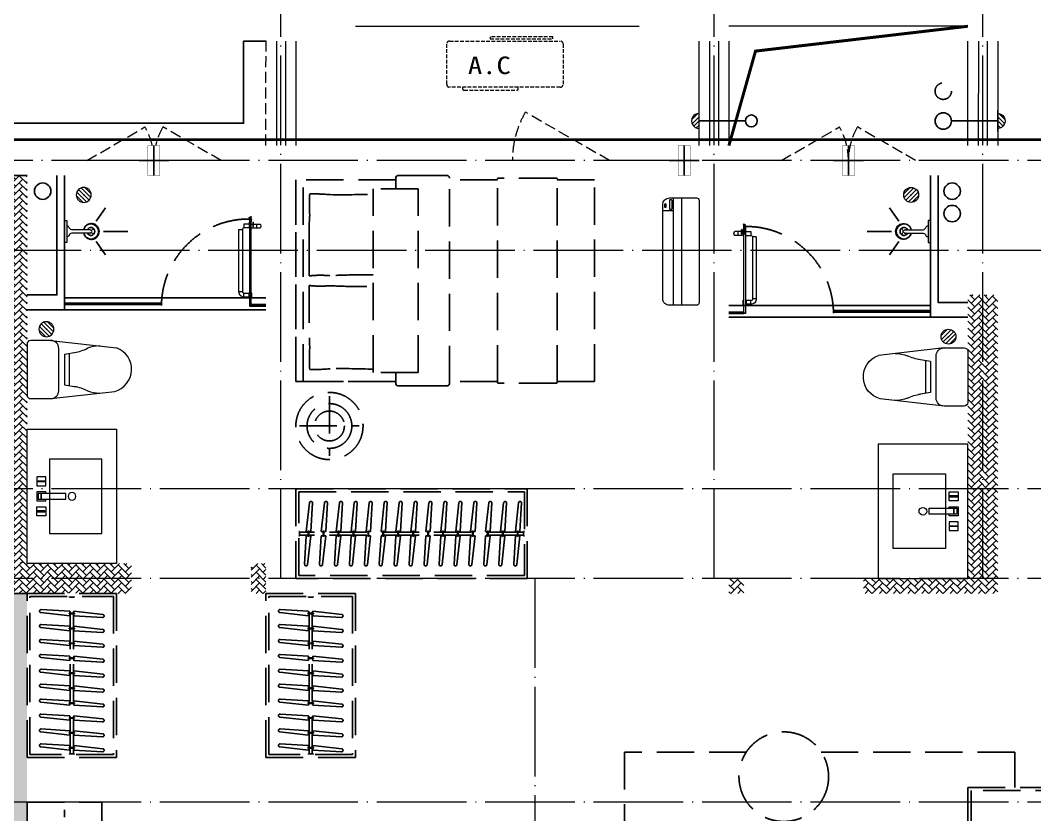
# Model space of a CAD drawing. Extents: x -518115 to 1124316, y -209821 to 1628073.
# Drawn here: x 852972 to 859764, y -171918 to -166595 of the extents above; entities that cross this region are included whole.
import ezdxf

# ---------------------------------------------------------------- set-up
doc = ezdxf.new("R2010")
doc.units = 0
doc.header["$LTSCALE"] = 1000
doc.header["$MEASUREMENT"] = 0
for name, pattern in [('A户型$0$DASH', [0.35, 0.25, -0.1]), ('DASH', [0.35, 0.25, -0.1]), ('DOTE', [2.42, 2, -0.2, 0.02, -0.2])]:
    doc.linetypes.add(name, pattern=pattern)
for name, color, linetype in [('5fur', 250, 'Continuous'), ('IP-bath&kitchen-JOHNSON', 4, 'Continuous'), ('P-bath&kitchen-JOHNSON', 4, 'Continuous'), ('VPIPE-中水', 122, 'Continuous'), ('VPIPE-凝结', 150, 'Continuous'), ('VPIPE-废水', 31, 'Continuous'), ('VPIPE-雨水', 4, 'DASH'), ('保温', 6, 'Continuous'), ('机电标识类', 1, 'Continuous'), ('看线', 251, 'Continuous')]:
    doc.layers.add(name, color=color, linetype=linetype)
for name, color, linetype, lineweight in [('DOTE', 19, 'DOTE', 9), ('LVTRY', 1, 'Continuous', 13), ('WINDOW', 144, 'Continuous', 15), ('平面-栏杆', 135, 'Continuous', 15), ('平面-看线', 45, 'Continuous', 15), ('平面-空调室内机', 176, 'Continuous', 9), ('平面-空调预留孔', 173, 'Continuous', 15), ('空调', 76, 'Continuous', 13)]:
    doc.layers.add(name, color=color, linetype=linetype, lineweight=lineweight)
doc.styles.add('黑体', font='')
doc.styles.get('黑体').set_extended_font_data('SimHei')
pattern_1 = [(45, (-445516.58, -596748.81), (0, 47.4157523), [100.584, -33.528]), (135, (-445492.87, -596725.102), (3e-15, 47.4157523), [100.584, -33.528])]
pattern_2 = [(45, (0, 0), (0, 47.4157523), [100.584, -33.528]), (135, (23.708, 23.708), (3e-15, 47.4157523), [100.584, -33.528])]

# ---------------------------------------------------------------- blocks, each defined once
blk = doc.blocks.new('A$C7A951E79')
at = {"layer": 'LVTRY'}
for p, q in [((0, -71.2), (0, 71.5)), ((-7.1, 49.5), (-49.5, 7.1)), ((0, 28.3), (-46.5, -18.3)), ((0, 0), (-35.4, -35.4)), ((0, -28.3), (-18.3, -46.5))]:
    blk.add_line(p, q, dxfattribs=at)
blk.add_arc((0, 0.2), 49.9, 89.97568, 269.97568, dxfattribs=at)
blk.add_point((0, 0), dxfattribs=at)
blk = doc.blocks.new('A$C42425DA4')
blk.add_blockref('A$C7A951E79', (25000, 0))
at = {"xscale": -1}
blk.add_blockref('A$C7A951E79', (27000, -0.1), dxfattribs=at)
blk = doc.blocks.new('gsergvr')
at = {"layer": '平面-空调预留孔', "linetype": 'DASH', "ltscale": 0.1}
for p, q in [((34075.4, 17176.2), (34075.4, 17166.2)), ((34085.4, 17156.2), (34438.2, 17156.2)), ((34448.2, 17166.2), (34448.2, 17176.2))]:
    blk.add_line(p, q, dxfattribs=at)
blk.add_lwpolyline([(34728.6, 17176.2), (33988.6, 17176.2, -0.414214), (33968.6, 17196.2), (33968.6, 17466.2, -0.414214), (33988.6, 17486.2), (34728.6, 17486.2, -0.414214), (34748.6, 17466.2), (34748.6, 17196.2, -0.414214)], format="xyb", close=True, dxfattribs=at)
blk.add_lwpolyline([(34679.3, 17515.3), (34259.5, 17515.3), (34259.5, 17500.2), (34679.3, 17500.2)], close=True, dxfattribs=at)
for centre, start, end in [((34085.4, 17166.2), 180, 270), ((34438.2, 17166.2), 270, 0)]:
    blk.add_arc(centre, 10, start, end, dxfattribs=at)
at = {"layer": '平面-空调预留孔', "color": 251, "linetype": 'DASH', "ltscale": 0.1, "true_color": 0x636466, "style": '黑体', "width": 1.2}
blk.add_text('A.C', height=117.05, dxfattribs=at).set_placement((34110.9, 17264.8))
blk = doc.blocks.new('rtyryrtyeeretee')
at = {"layer": '平面-空调预留孔'}
blk.add_blockref('gsergvr', (635673.5, 326705.8), dxfattribs=at)
blk = doc.blocks.new('dongkong')
blk.add_wipeout([(-603756, 210771), (-603756, 210570.8), (-603836, 210570.8), (-603836, 210771)])
at = {"layer": '机电标识类', "color": 250, "linetype": 'DASH', "ltscale": 400}
for p, q in [((-603796, 210771), (-603796, 210570.8)), ((-603896, 210670.7), (-603696, 210670.7))]:
    blk.add_line(p, q, dxfattribs=at)
at = {"layer": '空调', "color": 6, "linetype": 'DASH', "const_width": 2}
blk.add_lwpolyline([(-603756, 210771), (-603756, 210570.8), (-603836, 210570.8), (-603836, 210771)], close=True, dxfattribs=at)
blk = doc.blocks.new('A$C718F517F')
at = {"layer": '保温', "linetype": 'ByBlock', "ltscale": 10}
h = blk.add_hatch(dxfattribs=at)
h.set_pattern_fill('AR-HBONE', color=251, scale=55)
h.set_pattern_definition(pattern_1)
edge = h.paths.add_edge_path()
edge.add_line((200, 5100), (200.1, 7700))
edge.add_line((200.1, 7700), (0.1, 7700))
edge.add_line((0.1, 7700), (0, 5100))
edge.add_line((0, 5100), (200, 5100))
h = blk.add_hatch(dxfattribs=at)
h.set_pattern_fill('AR-HBONE', color=251, scale=55)
h.set_pattern_definition(pattern_1)
edge = h.paths.add_edge_path()
edge.add_line((900, 4900), (900, 5100))
edge.add_line((900, 5100), (-700, 5100))
edge.add_line((-700, 5100), (-700, 4900))
edge.add_line((-700, 4900), (900, 4900))
at = {"layer": '保温', "linetype": 'Continuous', "ltscale": 10}
h = blk.add_hatch(dxfattribs=at)
h.set_pattern_fill('HEX', color=251, scale=10, angle=90, style=0)
h.set_pattern_definition([(90, (-503782.47, -516048.461), (-16.49778, 1e-15), [9.525, -19.05]), (210, (-503782.47, -516048.461), (8.24889, -14.2874966), [9.525, -19.05]), (150, (-503782.47, -516038.936), (-8.24889, -14.2874966), [9.525, -19.05])])
h.paths.add_polyline_path([(0.1, 0), (200.1, 0), (200, 4900), (0, 4900)])
at = {"layer": '保温', "color": 251, "linetype": 'ByBlock', "ltscale": 10}
for p, q in [((0, 7700), (200, 7700)), ((0, 4900), (200, 4900)), ((0, 0), (200, 0))]:
    blk.add_line(p, q, dxfattribs=at)
blk = doc.blocks.new('rrrrrrrrrrrra')
for p, q in [((252.6, 483.7), (-87.4, 483.7)), ((-112.4, 458.7), (-112.4, 324.3)), ((277.6, 324.3), (277.6, 458.7)), ((-112.4, 324.3), (-63.7, -103.4)), ((277.6, 324.3), (227.5, -115.6)), ((-59.1, 271.1), (224.3, 271.1)), ((-20.6, 232.4), (-34.2, 153.6)), ((185.8, 232.4), (-20.6, 232.4)), ((185.8, 232.4), (199.4, 153.6)), ((191.3, 200.5), (-26.1, 200.5))]:
    blk.add_line(p, q)
for centre, radius, start, end in [((-87.4, 458.7), 25, 90, 180), ((252.6, 458.7), 25, 0, 90), ((-59.1, 324.3), 53.3, 180, 270), ((224.3, 324.3), 53.3, 270, 0), ((-322.6, 209.8), 293.8, 333.53685, 351.48282), ((487.8, 209.8), 293.8, 188.51718, 206.46315), ((149, -3.2), 224.1, 158.52022, 180), ((16.2, -3.2), 224.1, 0, 21.47978), ((83.8, -63.6), 152.8, 195.07732, 340.11812)]:
    blk.add_arc(centre, radius, start, end)
blk = doc.blocks.new('A$C1E0F638F')
for points in [[(499.7, 435.1), (499.7, 85.1), (0, 85.1), (0, 435.1)], [(269.9, 30), (229.9, 30), (229.9, 195), (269.9, 195)], [(119.9, 0), (179.9, 0), (179.9, 60), (119.9, 60)], [(146.9, 55), (152.9, 55), (152.9, 5), (146.9, 5)], [(229.9, 30), (269.9, 30), (269.9, 10), (229.9, 10)], [(379.9, 0), (319.9, 0), (319.9, 60), (379.9, 60)], [(352.9, 55), (346.9, 55), (346.9, 5), (352.9, 5)]]:
    blk.add_lwpolyline(points, close=True)
blk.add_lwpolyline([(269.9, 60), (279.9, 60), (279.9, 0), (219.9, 0), (219.9, 60), (229.9, 60)])
blk.add_circle((249.9, 236.3), 26)
blk = doc.blocks.new('$lvtry$00000171')
for p, q in [((-74, 11), (-11, 74)), ((-70, -27), (27, 70)), ((-53, -53), (53, 53)), ((-27, -70), (70, 27)), ((11, -74), (74, -11))]:
    blk.add_line(p, q)
blk.add_circle((0, 0), 75)
blk.add_point((0, 0))
blk = doc.blocks.new('135')
blk.add_hatch(color=256).paths.add_polyline_path([(4.8, 1.8), (3.6, -1), (-4.7, 2.5), (-3.5, 5.3)])
for p, q in [((-6.3, 2.6), (5.4, -2.3)), ((-5.7, 2.9), (-5.2, 2.7)), ((-5.6, 18.9), (-3.4, 19.4)), ((-3.4, 19.4), (-5.5, 19.4)), ((5.2, 10.9), (-5.3, 10.9)), ((5.2, 9.7), (-5.2, 9.7)), ((-5.2, 2.7), (-3.8, 5.9)), ((-5, 10.9), (-5, 30.5)), ((-3.8, 5.9), (5.4, 2.1)), ((0, 0), (0, 39.1)), ((5.6, 18.9), (3.4, 19.3)), ((3.4, 19.3), (5.6, 19.3)), ((4.1, -1.2), (5.4, 2.1)), ((5, 10.9), (5, 32.3)), ((4.1, -1.2), (5.7, -1.8))]:
    blk.add_line(p, q)
for centre, radius, start, end in [((6.2, 15.8), 13.5, 151.01474, 204.84033), ((13.5, 4.2), 20.5, 163.09243, 182.0012), ((-6, 3.6), 1, 184.22753, 248.46611), ((8.6, 15.5), 14.6, 166.278, 198.09535), ((13.5, 4.2), 19.5, 163.74431, 182.52687), ((-5.5, 3.3), 0.5, 181.9385, 247.25971), ((-5.2, 22.1), 0.5, 335.76434, 151.01474), ((3.8, 18.1), 9.42, 155.76434, 171.97728), ((5.2, 22.3), 0.5, 29.84246, 204.57404), ((-5.9, 17.2), 11.7, 10.47502, 24.57404), ((29.1, 6.7), 24, 172.94395, 199.23182), ((-6.3, 15.4), 12.4, 338.64492, 16.0476), ((-6, 15.8), 13.4, 334.91114, 29.84246), ((26.4, 6.3), 20.6, 169.14538, 199.95258), ((5.9, -1.2), 1.17, 247.45971, 19.95258), ((5.9, -1.4), 0.5, 247.45971, 19.23182)]:
    blk.add_arc(centre, radius, start, end)
blk.add_open_spline([(-5, 30.5), (-4.1, 31.3), (-2.3, 33), (0.9, 29.2), (3.5, 31.1), (5, 32.3)], degree=3, knots=[0, 0, 0, 0, 3.066329, 6.218313, 11.124135, 11.124135, 11.124135, 11.124135])
blk = doc.blocks.new('SDFAWERAWER')
at = {"layer": 'LVTRY', "color": 1}
for p, q in [((593987.8, -1242190.5), (593978.2, -1242214)), ((594017.1, -1242202.5), (593987.8, -1242190.5)), ((594015.8, -1242220.4), (594027.2, -1242192.7)), ((594027.2, -1242192.7), (594033, -1242195.1)), ((593941.2, -1242210.1), (593783.7, -1242594.8)), ((593964.6, -1242219.7), (593807.2, -1242604.4)), ((593941.2, -1242210.1), (593964.6, -1242219.7)), ((594007.5, -1242226), (593978.2, -1242214)), ((594015.8, -1242220.4), (594021.7, -1242222.8)), ((594025.7, -1242203.9), (594018.5, -1242221.5)), ((594018.5, -1242221.5), (594021.5, -1242220.3)), ((594025.4, -1242210.8), (594021.5, -1242220.3)), ((594022.6, -1242220.7), (594021.7, -1242222.8)), ((594021.7, -1242222.8), (594023.9, -1242221.9)), ((594022.6, -1242211.4), (594029.8, -1242193.8)), ((594024.2, -1242221.4), (594023.9, -1242221.9)), ((594025.4, -1242210.8), (594031.1, -1242196.8)), ((594027.7, -1242234.3), (594078.4, -1242255)), ((594029.8, -1242193.8), (594031.1, -1242196.8)), ((594032.2, -1242197.2), (594033, -1242195.1)), ((594033, -1242195.1), (594034, -1242197.4)), ((594033.8, -1242197.9), (594034, -1242197.4)), ((594047.3, -1242200.9), (594035.9, -1242228.7)), ((594035.9, -1242228.7), (594038.6, -1242229.7)), ((594037.3, -1242210.8), (594088, -1242231.6)), ((594038.6, -1242229.7), (594045.2, -1242213.6)), ((594038.6, -1242229.7), (594041.6, -1242228.5)), ((594041.6, -1242228.5), (594051.2, -1242205)), ((594049.9, -1242202), (594043.3, -1242218.2)), ((594047.3, -1242200.9), (594049.9, -1242202)), ((594049.9, -1242202), (594051.2, -1242205)), ((594057.1, -1242246.3), (594066.7, -1242222.8)), ((593783.7, -1242594.8), (593807.2, -1242604.4)), ((593803.2, -1242641.3), (593812.8, -1242617.9)), ((593803.2, -1242641.3), (593832.6, -1242653.3)), ((593812.8, -1242617.9), (593842.2, -1242629.9)), ((593842.2, -1242629.9), (593832.6, -1242653.3)), ((593833.8, -1242656.3), (593832.6, -1242653.3)), ((593845.2, -1242628.6), (593833.8, -1242656.3)), ((593836.5, -1242657.4), (593833.8, -1242656.3)), ((593847.8, -1242629.7), (593836.5, -1242657.4)), ((593845.2, -1242628.6), (593842.2, -1242629.9)), ((593847.8, -1242629.7), (593845.2, -1242628.6)), ((593847.1, -1242661.8), (593858.5, -1242634.1)), ((593847.1, -1242661.8), (593849.8, -1242662.9)), ((593849.8, -1242662.9), (593861.2, -1242635.2)), ((593852.1, -1242661.9), (593862.1, -1242637.4)), ((593858.5, -1242634.1), (593861.2, -1242635.2)), ((593861.2, -1242635.2), (593862.1, -1242637.4))]:
    blk.add_line(p, q, dxfattribs=at)
blk.add_lwpolyline([(593823.5, -1242717), (594045.8, -1242173.9), (594036.5, -1242170.2), (593814.2, -1242713.2)], close=True, dxfattribs=at)
blk.add_arc((594075.3, -1242240), 15.3, 281.79322, 33.70188, dxfattribs=at)
for centre, major_axis, start_param, end_param in [((593974.2, -1242223.6), (3.93, 9.6), 0, 1.570796), ((593816.8, -1242608.3), (13.5, 33.1), 1.570796, 3.141593), ((593816.8, -1242608.3), (3.93, 9.6), 1.570796, 3.141593)]:
    blk.add_ellipse(centre, major_axis=major_axis, ratio=1, start_param=start_param, end_param=end_param, dxfattribs=at)
at = {"layer": 'P-bath&kitchen-JOHNSON', "color": 8, "linetype": 'DASH'}
blk.add_arc((593809.8, -1242714), 586.2, 67.53695, 157.13247, dxfattribs=at)
at = {"layer": 'LVTRY', "color": 1, "xscale": -1, "rotation": 157.7329157530927}
blk.add_blockref('135', (594045.3, -1242161.9), dxfattribs=at)
blk = doc.blocks.new('A$C5DCB2F21')
at = {"layer": 'IP-bath&kitchen-JOHNSON', "color": 8}
for p, q in [((-68.3, -213.2), (-157.7, -275)), ((-0.1, -261.4), (-0.1, -424.7)), ((68.2, -213.2), (157.6, -275))]:
    blk.add_line(p, q, dxfattribs=at)
at = {"layer": 'IP-bath&kitchen-JOHNSON', "color": 250}
for centre, major_axis, ratio, start_param, end_param in [((0, -178.8), (-51, 0), 0.990052, -1.36297, 4.504563), ((0, -177.8), (-26.8, 0), 0.994812, -1.167677, 4.309269)]:
    blk.add_ellipse(centre, major_axis=major_axis, ratio=ratio, start_param=start_param, end_param=end_param, dxfattribs=at)
at = {"layer": 'LVTRY', "color": 1}
for p, q in [((73.6, 0), (-73.6, 0)), ((-10.5, -173.5), (-10.5, -49.3)), ((10.6, -173.5), (10.6, -49.3))]:
    blk.add_line(p, q, dxfattribs=at)
blk.add_lwpolyline([(73.6, 0), (73.6, -15.8), (-73.6, -15.8), (-73.6, 0)], dxfattribs=at)
for points in [[(-26.3, -30.7, -0.364142), (-37.8, -15.8, -0.020495)], [(-10.5, -49.4, 0.214893), (-26.3, -30.7, 7.649644)], [(10.6, -49.3, -0.21439), (26.3, -30.7, -7.649644)], [(26.3, -30.7, 0.364142), (37.8, -15.8, 0.020495)]]:
    blk.add_lwpolyline(points, format="xyb", dxfattribs=at)
blk.add_arc((0, -173.5), 10.5, 180, 0, dxfattribs=at)
for centre, major_axis, ratio, start_param, end_param in [((0, -181.3), (53.6, 0), 0.987577, 1.76809, 7.656688), ((-12.4, -164.7), (0, 1.43), 0.85, -1.570796, 4.712389), ((-12.4, -189.2), (0, 1.43), 0.85, 4.712389, 10.995574), ((12.5, -164.7), (0, 1.43), 0.85, 4.712389, 10.995574), ((12.5, -189.2), (0, 1.43), 0.85, 4.712389, 10.995574)]:
    blk.add_ellipse(centre, major_axis=major_axis, ratio=ratio, start_param=start_param, end_param=end_param, dxfattribs=at)
blk = doc.blocks.new('DSGDFGF')
at = {"layer": 'IP-bath&kitchen-JOHNSON'}
for p, q in [((676542.3, 342985), (677892.3, 342985)), ((676542.3, 342950), (677192.3, 342950)), ((677192.3, 342940), (677192.3, 342950)), ((676542.3, 342940), (677192.3, 342940)), ((676542.3, 342905), (677892.3, 342905)), ((677892.3, 342940), (677792.3, 342940)), ((677792.3, 342930), (677792.3, 342940)), ((677892.3, 342930), (677792.3, 342930))]:
    blk.add_line(p, q, dxfattribs=at)
at = {"layer": 'IP-bath&kitchen-JOHNSON', "color": 8}
for points in [[(676542.3, 343855.3), (676542.3, 342905), (676292.3, 342905)], [(676492.3, 343855.3), (676492.3, 343005), (676292.3, 343005)]]:
    blk.add_lwpolyline(points, dxfattribs=at)
at = {"layer": 'LVTRY', "color": 1}
blk.add_lwpolyline([(676892.3, 341155.3), (676292.3, 341155.3), (676292.3, 342055.3), (676892.3, 342055.3)], close=True, dxfattribs=at)
at = {"layer": 'IP-bath&kitchen-JOHNSON'}
for name, p, rotation in [('A$C5DCB2F21', (676542.3, 343480.3), 90.00848852444699), ('SDFAWERAWER', (-342526.2, 1268090.5), 22.25976934310714)]:
    blk.add_blockref(name, p, dxfattribs=dict(at, rotation=rotation))
at = {"layer": 'LVTRY', "xscale": -0.6666666667107826, "yscale": 0.6666666667107826}
for p in [(676672.3, 343725.3), (676422.3, 342775.3)]:
    blk.add_blockref('$lvtry$00000171', p, dxfattribs=at)
at = {"layer": 'LVTRY', "color": 1, "extrusion": (0, 0, -1), "xscale": -1, "zscale": -1, "rotation": 270}
blk.add_blockref('rrrrrrrrrrrra', (-676776.1, 342422.6), dxfattribs=at)
at = {"layer": 'LVTRY', "color": 1, "xscale": -1, "rotation": 270}
blk.add_blockref('A$C1E0F638F', (676357.2, 341355.6), dxfattribs=at)
blk = doc.blocks.new('A$C001338C2')
for p, q in [((845, 303.6), (55, 303.6)), ((109.1, 214.8), (109.1, 303.6)), ((0, 248.6), (0, 22)), ((900, 22), (900, 248.6)), ((22, 0), (878, 0))]:
    blk.add_line(p, q)
at = {"lineweight": 5}
for p, q in [((900, 214.8), (0, 214.8)), ((900, 143.2), (0, 143.2))]:
    blk.add_line(p, q, dxfattribs=at)
for points in [[(73.1, 275), (56.8, 275, -0.414214), (51.3, 280.5), (51.3, 283.4, -0.414214), (56.8, 288.9), (73.1, 288.9, -0.414214), (78.6, 283.4), (78.6, 280.5, -0.414214)], [(89.2, 226.4), (22.2, 226.4, -0.414214), (16.7, 231.9), (16.7, 243.1, -0.414214), (22.2, 248.6), (89.2, 248.6, -0.414214), (94.7, 243.1), (94.7, 231.9, -0.414214)]]:
    blk.add_lwpolyline(points, format="xyb", close=True)
for centre, radius, start, end in [((55, 248.6), 55, 90, 180), ((845, 248.6), 55, 360, 90), ((22, 22), 22, 180, 270), ((878, 22), 22, 270, 360)]:
    blk.add_arc(centre, radius, start, end)
blk = doc.blocks.new('GDFGDGRD')
at = {"layer": '保温', "linetype": 'ByBlock', "ltscale": 10}
h = blk.add_hatch(dxfattribs=at)
h.set_pattern_fill('AR-HBONE', color=251, scale=55)
h.set_pattern_definition(pattern_2)
h.paths.add_polyline_path([(439016.6, 370023.7), (439016.6, 372023.7), (439216.6, 372023.7), (439216.6, 370023.7)])
h = blk.add_hatch(dxfattribs=at)
h.set_pattern_fill('AR-HBONE', color=251, scale=55)
h.set_pattern_definition(pattern_2)
h.paths.add_polyline_path([(443916.5, 370023.7), (443916.5, 370223.7), (444016.5, 370223.7), (444016.5, 370023.7)])
h = blk.add_hatch(dxfattribs=at)
h.set_pattern_fill('AR-HBONE', color=251, scale=55)
h.set_pattern_definition(pattern_2)
h.paths.add_polyline_path([(439216.6, 370023.7), (439216.6, 370123.7), (439916.6, 370123.7), (439916.6, 370023.7)])
h = blk.add_hatch(dxfattribs=at)
h.set_pattern_fill('AR-HBONE', color=251, scale=55)
h.set_pattern_definition(pattern_2)
h.paths.add_polyline_path([(440716.6, 370023.7), (440716.6, 370123.7), (440816.6, 370123.7), (440816.6, 370023.7)])
blk = doc.blocks.new('GDGDRGDGRD')
at = {"layer": 'IP-bath&kitchen-JOHNSON'}
for p, q in [((490532.6, 524228.1), (491882.6, 524228.1)), ((490532.6, 524193.1), (491182.6, 524193.1)), ((490532.6, 524183.1), (491182.6, 524183.1)), ((491182.6, 524183.1), (491182.6, 524193.1)), ((491882.6, 524183.1), (491782.6, 524183.1)), ((491782.6, 524173.1), (491782.6, 524183.1)), ((491882.6, 524173.1), (491782.6, 524173.1)), ((490532.6, 524148.1), (491882.6, 524148.1))]:
    blk.add_line(p, q, dxfattribs=at)
at = {"layer": 'IP-bath&kitchen-JOHNSON', "color": 8}
for points in [[(490532.6, 525048.5), (490532.6, 524148.1), (490282.6, 524148.1)], [(490482.6, 525048.5), (490482.6, 524248.1), (490282.6, 524248.1)]]:
    blk.add_lwpolyline(points, dxfattribs=at)
at = {"layer": 'LVTRY', "color": 1}
blk.add_lwpolyline([(490882.6, 522448.5), (490282.6, 522448.5), (490282.6, 523348.5), (490882.6, 523348.5)], close=True, dxfattribs=at)
at = {"layer": 'IP-bath&kitchen-JOHNSON'}
for name, p, rotation in [('A$C5DCB2F21', (490532.6, 524673.5), 90.008488524447), ('SDFAWERAWER', (-528535.9, 1449333.6), 22.25976934310711)]:
    blk.add_blockref(name, p, dxfattribs=dict(at, rotation=rotation))
at = {"layer": 'LVTRY', "xscale": -0.6666666667107826, "yscale": 0.6666666667107826}
for p in [(490662.6, 524918.5), (490412.6, 524018.5)]:
    blk.add_blockref('$lvtry$00000171', p, dxfattribs=at)
at = {"layer": 'LVTRY', "color": 1, "extrusion": (0, 0, -1), "xscale": -1, "zscale": -1, "rotation": 270}
blk.add_blockref('rrrrrrrrrrrra', (-490766.3, 523665.7), dxfattribs=at)
at = {"layer": 'LVTRY', "color": 1, "xscale": -1, "rotation": 270}
blk.add_blockref('A$C1E0F638F', (490347.5, 522648.8), dxfattribs=at)
blk = doc.blocks.new('FGDGDGRDGRRD')
at = {"layer": '5fur', "linetype": 'A户型$0$DASH'}
for p, q in [((421234.8, 370528.3, 0), (421234.8, 369178.3, 0)), ((421234.8, 369178.3, 0), (421234.8, 370528.3, 0)), ((421903.7, 370528.3, 0), (421234.8, 370528.3, 0)), ((421284.8, 369178.3, 0), (421284.8, 370528.3, 0)), ((421904.6, 370545.9, 0), (421902.2, 370528.3, 0)), ((421903.7, 370468.3, 0), (421903.7, 370540.3, 0)), ((421906.6, 370552, 0), (421904.6, 370545.9, 0)), ((421913.2, 370556.9, 0), (421906.6, 370552, 0)), ((421921.7, 370558.3, 0), (421913.2, 370556.9, 0)), ((422102.6, 370558.3, 0), (421921.7, 370558.3, 0)), ((422245.7, 370558.3, 0), (421921.7, 370558.3, 0)), ((422263.7, 369166.3, 0), (422263.7, 370540.3, 0)), ((422584.8, 370528.3, 0), (422263.7, 370528.3, 0)), ((422584.8, 369172.3, 0), (422584.8, 370534.3, 0)), ((422978.8, 370540.3, 0), (422590.8, 370540.3, 0)), ((422984.8, 369172.3, 0), (422984.8, 370534.3, 0)), ((423234.8, 370528.3, 0), (422984.8, 370528.3, 0)), ((423234.8, 369178.3, 0), (423234.8, 370528.3, 0)), ((421753.7, 369238.3, 0), (421753.7, 370468.3, 0)), ((422053.7, 370468.3, 0), (421753.7, 370468.3, 0)), ((422053.7, 369238.3, 0), (422053.7, 370468.3, 0)), ((422053.7, 369238.3, 0), (421753.7, 369238.3, 0)), ((421903.7, 369238.3, 0), (421903.7, 369166.3, 0)), ((421234.8, 369178.3, 0), (421902.4, 369178.3, 0)), ((421903.7, 369178.3, 0), (421234.8, 369178.3, 0)), ((421902.4, 369178.3, 0), (421903.7, 369159.4, 0)), ((422584.8, 369178.3, 0), (422263.7, 369178.3, 0)), ((423234.8, 369178.3, 0), (422984.8, 369178.3, 0)), ((421903.7, 369159.4, 0), (421911.4, 369150.7, 0)), ((421911.4, 369150.7, 0), (421921.7, 369148.3, 0)), ((421921.7, 369148.3, 0), (422102.6, 369148.3, 0)), ((422245.7, 369148.3, 0), (421921.7, 369148.3, 0)), ((422102.6, 369148.3, 0), (422102.6, 369148.3, 0)), ((422978.8, 369166.3, 0), (422590.8, 369166.3, 0)), ((421459.8, 369079.8, 0), (421459.8, 368679.8, 0)), ((421259.8, 368879.8, 0), (421659.8, 368879.8, 0)), ((424251.3, 366694.8), (423434.8, 366694.8)), ((423434.8, 366694.8), (423434.8, 363577.1)), ((426049.7, 366694.8), (424752.7, 366694.8)), ((426049.7, 366458.3), (426049.7, 366694.8)), ((425734.9, 363758.3), (425734.9, 366458.3)), ((425734.9, 366458.3), (426457.1, 366458.3)), ((426437.1, 366438.3), (425757.1, 366438.3)), ((425757.1, 366438.3), (425757.1, 366228.3)), ((419434.8, 366358.3), (419934.8, 366358.3)), ((419434.8, 365858.3), (419434.8, 366358.3)), ((419934.8, 366358.3), (419934.8, 365858.3)), ((419684.8, 365908.3), (419684.8, 366308.3))]:
    blk.add_line(p, q, dxfattribs=at)
for centre, radius in [((421459.8, 368879.8, 0), 225), ((421459.8, 368879.8, 0), 150), ((421459.8, 368879.8, 0), 100), ((424502, 366530.1), 300)]:
    blk.add_circle(centre, radius, dxfattribs=at)
for centre, radius, start, end in [((421921.7, 370540.3, 0), 18, 90, 180), ((422245.7, 370540.3, 0), 18, 0, 90), ((422590.8, 370534.3, 0), 6, 90, 180), ((422978.8, 370534.3, 0), 6, 0, 90), ((423258.5, 370367.9, 0), 1932.2, 178.02978, 182.4617), ((421359, 369281.5, 0), 1153.3, 84.6984, 91.56817), ((421547, 376047.9, 0), 5618.6, 269.16935, 272.10874), ((422496.6, 370190.8, 0), 1172.7, 175.13119, 182.63252), ((459042, 370006.5, 0), 37717.1, 179.80183, 180.18357), ((421398.8, 369228, 0), 661.8, 84.57724, 96.39291), ((421667.4, 366181.2, 0), 3711.3, 88.69421, 93.18221), ((431005.4, 369689.3, 0), 9681.5, 179.21982, 181.6941), ((421398.8, 370478.7, 0), 661.8, 263.58024, 275.42276), ((421667.4, 373525.5, 0), 3711.3, 266.81779, 271.30579), ((423258.5, 369325.4, 0), 1932.2, 177.5383, 181.97022), ((421359, 370411.8, 0), 1153.3, 268.43183, 275.3016), ((421547, 363645.5, 0), 5618.6, 87.89126, 90.83065), ((422590.8, 369172.3, 0), 6, 180, 270), ((422978.8, 369172.3, 0), 6, 270, 0), ((421921.7, 369166.3, 0), 18, 180, 270), ((422245.7, 369166.3, 0), 18, 270, 0)]:
    blk.add_arc(centre, radius, start, end, dxfattribs=at)
at = {"linetype": 'A户型$0$DASH'}
for points in [[(422784.8, 368458.3), (422784.8, 367858.3), (421234.8, 367858.3), (421234.8, 368458.3)], [(420034.8, 366658.6), (419434.8, 366658.6), (419434.8, 367758.3), (420034.8, 367758.3)], [(421634.8, 366658.6), (421034.8, 366658.6), (421034.8, 367758.3), (421634.8, 367758.3)]]:
    blk.add_wipeout(points, dxfattribs=at).dxf.layer = '5fur'
at = {"layer": '5fur', "linetype": 'A户型$0$DASH'}
for p, q in [((421305.1, 368172.6), (421326.4, 368365.3)), ((421335.1, 368172.6), (421346.3, 368363.8)), ((421405.1, 368172.6), (421426.4, 368365.3)), ((421435.1, 368172.6), (421446.3, 368363.8)), ((421505.1, 368172.6), (421526.4, 368365.3)), ((421535.1, 368172.6), (421546.3, 368363.8)), ((421605.1, 368172.6), (421626.4, 368365.3)), ((421635.1, 368172.6), (421646.3, 368363.8)), ((421705.1, 368172.6), (421726.4, 368365.3)), ((421735.1, 368172.6), (421746.3, 368363.8)), ((421805.1, 368172.6), (421826.4, 368365.3)), ((421835.1, 368172.6), (421846.3, 368363.8)), ((421905.1, 368172.6), (421926.4, 368365.3)), ((421935.1, 368172.6), (421946.3, 368363.8)), ((422005.1, 368172.6), (422026.4, 368365.3)), ((422035.1, 368172.6), (422046.3, 368363.8)), ((422105.1, 368172.6), (422126.4, 368365.3)), ((422135.1, 368172.6), (422146.3, 368363.8)), ((422205.1, 368172.6), (422226.4, 368365.3)), ((422235.1, 368172.6), (422246.3, 368363.8)), ((422305.1, 368172.6), (422326.4, 368365.3)), ((422335.1, 368172.6), (422346.3, 368363.8)), ((422405.1, 368172.6), (422426.4, 368365.3)), ((422435.1, 368172.6), (422446.3, 368363.8)), ((422505.1, 368172.6), (422526.4, 368365.3)), ((422535.1, 368172.6), (422546.3, 368363.8)), ((422605.1, 368172.6), (422626.4, 368365.3)), ((422635.1, 368172.6), (422646.3, 368363.8)), ((422705.1, 368172.6), (422726.4, 368365.3)), ((422735.1, 368172.6), (422746.3, 368363.8)), ((421254.8, 368173.6), (421259.8, 368173.6)), ((422759.8, 368168.6), (421259.8, 368168.6)), ((422759.8, 368148.1), (421259.8, 368148.1)), ((421305.1, 368172.6), (421318.1, 368172.6)), ((421318.1, 368175.6), (421322.1, 368175.6)), ((421318.1, 368141), (421318.1, 368175.6)), ((421322.1, 368141), (421322.1, 368175.6)), ((421322.1, 368172.6), (421335.1, 368172.6)), ((421405.1, 368172.6), (421418.1, 368172.6)), ((421418.1, 368175.6), (421422.1, 368175.6)), ((421418.1, 368141), (421418.1, 368175.6)), ((421422.1, 368141), (421422.1, 368175.6)), ((421422.1, 368172.6), (421435.1, 368172.6)), ((421505.1, 368172.6), (421518.1, 368172.6)), ((421518.1, 368175.6), (421522.1, 368175.6)), ((421518.1, 368141), (421518.1, 368175.6)), ((421522.1, 368141), (421522.1, 368175.6)), ((421522.1, 368172.6), (421535.1, 368172.6)), ((421605.1, 368172.6), (421618.1, 368172.6)), ((421618.1, 368175.6), (421622.1, 368175.6)), ((421618.1, 368141), (421618.1, 368175.6)), ((421622.1, 368141), (421622.1, 368175.6)), ((421622.1, 368172.6), (421635.1, 368172.6)), ((421705.1, 368172.6), (421718.1, 368172.6)), ((421718.1, 368175.6), (421722.1, 368175.6)), ((421718.1, 368141), (421718.1, 368175.6)), ((421722.1, 368141), (421722.1, 368175.6)), ((421722.1, 368172.6), (421735.1, 368172.6)), ((421805.1, 368172.6), (421818.1, 368172.6)), ((421818.1, 368175.6), (421822.1, 368175.6)), ((421818.1, 368141), (421818.1, 368175.6)), ((421822.1, 368141), (421822.1, 368175.6)), ((421822.1, 368172.6), (421835.1, 368172.6)), ((421905.1, 368172.6), (421918.1, 368172.6)), ((421918.1, 368175.6), (421922.1, 368175.6)), ((421918.1, 368141), (421918.1, 368175.6)), ((421922.1, 368141), (421922.1, 368175.6)), ((421922.1, 368172.6), (421935.1, 368172.6)), ((422005.1, 368172.6), (422018.1, 368172.6)), ((422018.1, 368175.6), (422022.1, 368175.6)), ((422018.1, 368141), (422018.1, 368175.6)), ((422022.1, 368141), (422022.1, 368175.6)), ((422022.1, 368172.6), (422035.1, 368172.6)), ((422105.1, 368172.6), (422118.1, 368172.6)), ((422118.1, 368175.6), (422122.1, 368175.6)), ((422118.1, 368141), (422118.1, 368175.6)), ((422122.1, 368141), (422122.1, 368175.6)), ((422122.1, 368172.6), (422135.1, 368172.6)), ((422205.1, 368172.6), (422218.1, 368172.6)), ((422218.1, 368175.6), (422222.1, 368175.6)), ((422218.1, 368141), (422218.1, 368175.6)), ((422222.1, 368141), (422222.1, 368175.6)), ((422222.1, 368172.6), (422235.1, 368172.6)), ((422305.1, 368172.6), (422318.1, 368172.6)), ((422318.1, 368175.6), (422322.1, 368175.6)), ((422318.1, 368141), (422318.1, 368175.6)), ((422322.1, 368141), (422322.1, 368175.6)), ((422322.1, 368172.6), (422335.1, 368172.6)), ((422405.1, 368172.6), (422418.1, 368172.6)), ((422418.1, 368175.6), (422422.1, 368175.6)), ((422418.1, 368141), (422418.1, 368175.6)), ((422422.1, 368141), (422422.1, 368175.6)), ((422422.1, 368172.6), (422435.1, 368172.6)), ((422505.1, 368172.6), (422518.1, 368172.6)), ((422518.1, 368175.6), (422522.1, 368175.6)), ((422518.1, 368141), (422518.1, 368175.6)), ((422522.1, 368141), (422522.1, 368175.6)), ((422522.1, 368172.6), (422535.1, 368172.6)), ((422605.1, 368172.6), (422618.1, 368172.6)), ((422618.1, 368175.6), (422622.1, 368175.6)), ((422618.1, 368141), (422618.1, 368175.6)), ((422622.1, 368141), (422622.1, 368175.6)), ((422622.1, 368172.6), (422635.1, 368172.6)), ((422705.1, 368172.6), (422718.1, 368172.6)), ((422718.1, 368175.6), (422722.1, 368175.6)), ((422718.1, 368141), (422718.1, 368175.6)), ((422722.1, 368141), (422722.1, 368175.6)), ((422722.1, 368172.6), (422735.1, 368172.6)), ((422764.8, 368173.6), (422759.8, 368173.6)), ((421254.8, 368143.1), (421259.8, 368143.1)), ((421305.1, 368144), (421293.9, 367952.9)), ((421318.1, 368144), (421305.1, 368144)), ((421335.1, 368144), (421313.8, 367951.3)), ((421322.1, 368141), (421318.1, 368141)), ((421335.1, 368144), (421322.1, 368144)), ((421405.1, 368144), (421393.9, 367952.9)), ((421418.1, 368144), (421405.1, 368144)), ((421435.1, 368144), (421413.8, 367951.3)), ((421422.1, 368141), (421418.1, 368141)), ((421435.1, 368144), (421422.1, 368144)), ((421505.1, 368144), (421493.9, 367952.9)), ((421518.1, 368144), (421505.1, 368144)), ((421535.1, 368144), (421513.8, 367951.3)), ((421522.1, 368141), (421518.1, 368141)), ((421535.1, 368144), (421522.1, 368144)), ((421605.1, 368144), (421593.9, 367952.9)), ((421618.1, 368144), (421605.1, 368144)), ((421635.1, 368144), (421613.8, 367951.3)), ((421622.1, 368141), (421618.1, 368141)), ((421635.1, 368144), (421622.1, 368144)), ((421705.1, 368144), (421693.9, 367952.9)), ((421718.1, 368144), (421705.1, 368144)), ((421735.1, 368144), (421713.8, 367951.3)), ((421722.1, 368141), (421718.1, 368141)), ((421735.1, 368144), (421722.1, 368144)), ((421805.1, 368144), (421793.9, 367952.9)), ((421818.1, 368144), (421805.1, 368144)), ((421835.1, 368144), (421813.8, 367951.3)), ((421822.1, 368141), (421818.1, 368141)), ((421835.1, 368144), (421822.1, 368144)), ((421905.1, 368144), (421893.9, 367952.9)), ((421918.1, 368144), (421905.1, 368144)), ((421935.1, 368144), (421913.8, 367951.3)), ((421922.1, 368141), (421918.1, 368141)), ((421935.1, 368144), (421922.1, 368144)), ((422005.1, 368144), (421993.9, 367952.9)), ((422018.1, 368144), (422005.1, 368144)), ((422035.1, 368144), (422013.8, 367951.3)), ((422022.1, 368141), (422018.1, 368141)), ((422035.1, 368144), (422022.1, 368144)), ((422105.1, 368144), (422093.9, 367952.9)), ((422118.1, 368144), (422105.1, 368144)), ((422135.1, 368144), (422113.8, 367951.3)), ((422122.1, 368141), (422118.1, 368141)), ((422135.1, 368144), (422122.1, 368144)), ((422205.1, 368144), (422193.9, 367952.9)), ((422218.1, 368144), (422205.1, 368144)), ((422235.1, 368144), (422213.8, 367951.3)), ((422222.1, 368141), (422218.1, 368141)), ((422235.1, 368144), (422222.1, 368144)), ((422305.1, 368144), (422293.9, 367952.9)), ((422318.1, 368144), (422305.1, 368144)), ((422335.1, 368144), (422313.8, 367951.3)), ((422322.1, 368141), (422318.1, 368141)), ((422335.1, 368144), (422322.1, 368144)), ((422405.1, 368144), (422393.9, 367952.9)), ((422418.1, 368144), (422405.1, 368144)), ((422435.1, 368144), (422413.8, 367951.3)), ((422422.1, 368141), (422418.1, 368141)), ((422435.1, 368144), (422422.1, 368144)), ((422505.1, 368144), (422493.9, 367952.9)), ((422518.1, 368144), (422505.1, 368144)), ((422535.1, 368144), (422513.8, 367951.3)), ((422522.1, 368141), (422518.1, 368141)), ((422535.1, 368144), (422522.1, 368144)), ((422605.1, 368144), (422593.9, 367952.9)), ((422618.1, 368144), (422605.1, 368144)), ((422635.1, 368144), (422613.8, 367951.3)), ((422622.1, 368141), (422618.1, 368141)), ((422635.1, 368144), (422622.1, 368144)), ((422705.1, 368144), (422693.9, 367952.9)), ((422718.1, 368144), (422705.1, 368144)), ((422735.1, 368144), (422713.8, 367951.3)), ((422722.1, 368141), (422718.1, 368141)), ((422735.1, 368144), (422722.1, 368144)), ((422764.8, 368143.1), (422759.8, 368143.1)), ((419719.6, 367738.3), (419719.6, 367733.3)), ((419724.6, 366683.6), (419724.6, 367733.3)), ((419745.1, 366683.6), (419745.1, 367733.3)), ((419750.1, 367738.3), (419750.1, 367733.3)), ((421319.6, 367738.3), (421319.6, 367733.3)), ((421324.6, 366683.6), (421324.6, 367733.3)), ((421345.1, 366683.6), (421345.1, 367733.3)), ((421350.1, 367738.3), (421350.1, 367733.3)), ((419720.5, 367608.3), (419527.8, 367629.6)), ((419720.5, 367638.3), (419529.4, 367649.5)), ((419717.5, 367621.3), (419717.5, 367625.3)), ((419717.5, 367625.3), (419752.1, 367625.3)), ((419717.5, 367621.3), (419752.1, 367621.3)), ((419720.5, 367625.3), (419720.5, 367638.3)), ((419720.5, 367608.3), (419720.5, 367621.3)), ((419749.1, 367638.3), (419749.1, 367625.3)), ((419749.1, 367638.3), (419941.8, 367617)), ((419749.1, 367621.3), (419749.1, 367608.3)), ((419749.1, 367608.3), (419940.3, 367597.1)), ((419752.1, 367625.3), (419752.1, 367621.3)), ((421320.5, 367608.3), (421127.8, 367629.6)), ((421320.5, 367638.3), (421129.4, 367649.5)), ((421317.5, 367621.3), (421317.5, 367625.3)), ((421317.5, 367625.3), (421352.1, 367625.3)), ((421317.5, 367621.3), (421352.1, 367621.3)), ((421320.5, 367625.3), (421320.5, 367638.3)), ((421320.5, 367608.3), (421320.5, 367621.3)), ((421349.1, 367638.3), (421349.1, 367625.3)), ((421349.1, 367638.3), (421541.8, 367617)), ((421349.1, 367621.3), (421349.1, 367608.3)), ((421349.1, 367608.3), (421540.3, 367597.1)), ((421352.1, 367625.3), (421352.1, 367621.3)), ((419720.5, 367538.3), (419529.4, 367549.5)), ((419720.5, 367525.3), (419720.5, 367538.3)), ((419749.1, 367538.3), (419749.1, 367525.3)), ((419749.1, 367538.3), (419941.8, 367517)), ((421320.5, 367538.3), (421129.4, 367549.5)), ((421320.5, 367525.3), (421320.5, 367538.3)), ((421349.1, 367538.3), (421349.1, 367525.3)), ((421349.1, 367538.3), (421541.8, 367517)), ((419720.5, 367508.3), (419527.8, 367529.6)), ((419717.5, 367521.3), (419717.5, 367525.3)), ((419717.5, 367525.3), (419752.1, 367525.3)), ((419717.5, 367521.3), (419752.1, 367521.3)), ((419720.5, 367508.3), (419720.5, 367521.3)), ((419749.1, 367521.3), (419749.1, 367508.3)), ((419749.1, 367508.3), (419940.3, 367497.1)), ((419752.1, 367525.3), (419752.1, 367521.3)), ((421320.5, 367508.3), (421127.8, 367529.6)), ((421317.5, 367521.3), (421317.5, 367525.3)), ((421317.5, 367525.3), (421352.1, 367525.3)), ((421317.5, 367521.3), (421352.1, 367521.3)), ((421320.5, 367508.3), (421320.5, 367521.3)), ((421349.1, 367521.3), (421349.1, 367508.3)), ((421349.1, 367508.3), (421540.3, 367497.1)), ((421352.1, 367525.3), (421352.1, 367521.3)), ((419720.5, 367408.3), (419527.8, 367429.6)), ((419720.5, 367438.3), (419529.4, 367449.5)), ((419717.5, 367421.3), (419717.5, 367425.3)), ((419717.5, 367425.3), (419752.1, 367425.3)), ((419717.5, 367421.3), (419752.1, 367421.3)), ((419720.5, 367425.3), (419720.5, 367438.3)), ((419720.5, 367408.3), (419720.5, 367421.3)), ((419749.1, 367438.3), (419749.1, 367425.3)), ((419749.1, 367438.3), (419941.8, 367417)), ((419749.1, 367421.3), (419749.1, 367408.3)), ((419749.1, 367408.3), (419940.3, 367397.1)), ((419752.1, 367425.3), (419752.1, 367421.3)), ((421320.5, 367408.3), (421127.8, 367429.6)), ((421320.5, 367438.3), (421129.4, 367449.5)), ((421317.5, 367421.3), (421317.5, 367425.3)), ((421317.5, 367425.3), (421352.1, 367425.3)), ((421317.5, 367421.3), (421352.1, 367421.3)), ((421320.5, 367425.3), (421320.5, 367438.3)), ((421320.5, 367408.3), (421320.5, 367421.3)), ((421349.1, 367438.3), (421349.1, 367425.3)), ((421349.1, 367438.3), (421541.8, 367417)), ((421349.1, 367421.3), (421349.1, 367408.3)), ((421349.1, 367408.3), (421540.3, 367397.1)), ((421352.1, 367425.3), (421352.1, 367421.3)), ((419720.5, 367338.3), (419529.4, 367349.5)), ((419720.5, 367325.3), (419720.5, 367338.3)), ((419749.1, 367338.3), (419749.1, 367325.3)), ((419749.1, 367338.3), (419941.8, 367317)), ((421320.5, 367338.3), (421129.4, 367349.5)), ((421320.5, 367325.3), (421320.5, 367338.3)), ((421349.1, 367338.3), (421349.1, 367325.3)), ((421349.1, 367338.3), (421541.8, 367317)), ((419720.5, 367308.3), (419527.8, 367329.6)), ((419717.5, 367321.3), (419717.5, 367325.3)), ((419717.5, 367325.3), (419752.1, 367325.3)), ((419717.5, 367321.3), (419752.1, 367321.3)), ((419720.5, 367308.3), (419720.5, 367321.3)), ((419749.1, 367321.3), (419749.1, 367308.3)), ((419749.1, 367308.3), (419940.3, 367297.1)), ((419752.1, 367325.3), (419752.1, 367321.3)), ((421320.5, 367308.3), (421127.8, 367329.6)), ((421317.5, 367321.3), (421317.5, 367325.3)), ((421317.5, 367325.3), (421352.1, 367325.3)), ((421317.5, 367321.3), (421352.1, 367321.3)), ((421320.5, 367308.3), (421320.5, 367321.3)), ((421349.1, 367321.3), (421349.1, 367308.3)), ((421349.1, 367308.3), (421540.3, 367297.1)), ((421352.1, 367325.3), (421352.1, 367321.3)), ((419720.5, 367208.3), (419527.8, 367229.6)), ((419720.5, 367238.3), (419529.4, 367249.5)), ((419717.5, 367221.3), (419717.5, 367225.3)), ((419717.5, 367225.3), (419752.1, 367225.3)), ((419717.5, 367221.3), (419752.1, 367221.3)), ((419720.5, 367225.3), (419720.5, 367238.3)), ((419720.5, 367208.3), (419720.5, 367221.3)), ((419749.1, 367238.3), (419749.1, 367225.3)), ((419749.1, 367238.3), (419941.8, 367217)), ((419749.1, 367221.3), (419749.1, 367208.3)), ((419749.1, 367208.3), (419940.3, 367197.1)), ((419752.1, 367225.3), (419752.1, 367221.3)), ((421320.5, 367208.3), (421127.8, 367229.6)), ((421320.5, 367238.3), (421129.4, 367249.5)), ((421317.5, 367221.3), (421317.5, 367225.3)), ((421317.5, 367225.3), (421352.1, 367225.3)), ((421317.5, 367221.3), (421352.1, 367221.3)), ((421320.5, 367225.3), (421320.5, 367238.3)), ((421320.5, 367208.3), (421320.5, 367221.3)), ((421349.1, 367238.3), (421349.1, 367225.3)), ((421349.1, 367238.3), (421541.8, 367217)), ((421349.1, 367221.3), (421349.1, 367208.3)), ((421349.1, 367208.3), (421540.3, 367197.1)), ((421352.1, 367225.3), (421352.1, 367221.3)), ((419720.5, 367108.3), (419527.8, 367129.6)), ((419720.5, 367138.3), (419529.4, 367149.5)), ((419720.5, 367125.3), (419720.5, 367138.3)), ((419749.1, 367138.3), (419749.1, 367125.3)), ((419749.1, 367138.3), (419941.8, 367117)), ((421320.5, 367108.3), (421127.8, 367129.6)), ((421320.5, 367138.3), (421129.4, 367149.5)), ((421320.5, 367125.3), (421320.5, 367138.3)), ((421349.1, 367138.3), (421349.1, 367125.3)), ((421349.1, 367138.3), (421541.8, 367117)), ((419717.5, 367121.3), (419717.5, 367125.3)), ((419717.5, 367125.3), (419752.1, 367125.3)), ((419717.5, 367121.3), (419752.1, 367121.3)), ((419720.5, 367108.3), (419720.5, 367121.3)), ((419749.1, 367121.3), (419749.1, 367108.3)), ((419749.1, 367108.3), (419940.3, 367097.1)), ((419752.1, 367125.3), (419752.1, 367121.3)), ((421317.5, 367121.3), (421317.5, 367125.3)), ((421317.5, 367125.3), (421352.1, 367125.3)), ((421317.5, 367121.3), (421352.1, 367121.3)), ((421320.5, 367108.3), (421320.5, 367121.3)), ((421349.1, 367121.3), (421349.1, 367108.3)), ((421349.1, 367108.3), (421540.3, 367097.1)), ((421352.1, 367125.3), (421352.1, 367121.3)), ((419720.5, 367008.3), (419527.8, 367029.6)), ((419720.5, 367038.3), (419529.4, 367049.5)), ((419717.5, 367021.3), (419717.5, 367025.3)), ((419717.5, 367025.3), (419752.1, 367025.3)), ((419717.5, 367021.3), (419752.1, 367021.3)), ((419720.5, 367025.3), (419720.5, 367038.3)), ((419720.5, 367008.3), (419720.5, 367021.3)), ((419749.1, 367038.3), (419749.1, 367025.3)), ((419749.1, 367038.3), (419941.8, 367017)), ((419749.1, 367021.3), (419749.1, 367008.3)), ((419749.1, 367008.3), (419940.3, 366997.1)), ((419752.1, 367025.3), (419752.1, 367021.3)), ((421320.5, 367008.3), (421127.8, 367029.6)), ((421320.5, 367038.3), (421129.4, 367049.5)), ((421317.5, 367021.3), (421317.5, 367025.3)), ((421317.5, 367025.3), (421352.1, 367025.3)), ((421317.5, 367021.3), (421352.1, 367021.3)), ((421320.5, 367025.3), (421320.5, 367038.3)), ((421320.5, 367008.3), (421320.5, 367021.3)), ((421349.1, 367038.3), (421349.1, 367025.3)), ((421349.1, 367038.3), (421541.8, 367017)), ((421349.1, 367021.3), (421349.1, 367008.3)), ((421349.1, 367008.3), (421540.3, 366997.1)), ((421352.1, 367025.3), (421352.1, 367021.3)), ((419720.5, 366908.3), (419527.8, 366929.6)), ((419720.5, 366938.3), (419529.4, 366949.5)), ((419720.5, 366925.3), (419720.5, 366938.3)), ((419749.1, 366938.3), (419749.1, 366925.3)), ((419749.1, 366938.3), (419941.8, 366917)), ((421320.5, 366908.3), (421127.8, 366929.6)), ((421320.5, 366938.3), (421129.4, 366949.5)), ((421320.5, 366925.3), (421320.5, 366938.3)), ((421349.1, 366938.3), (421349.1, 366925.3)), ((421349.1, 366938.3), (421541.8, 366917)), ((419717.5, 366921.3), (419717.5, 366925.3)), ((419717.5, 366925.3), (419752.1, 366925.3)), ((419717.5, 366921.3), (419752.1, 366921.3)), ((419720.5, 366908.3), (419720.5, 366921.3)), ((419749.1, 366921.3), (419749.1, 366908.3)), ((419749.1, 366908.3), (419940.3, 366897.1)), ((419752.1, 366925.3), (419752.1, 366921.3)), ((421317.5, 366921.3), (421317.5, 366925.3)), ((421317.5, 366925.3), (421352.1, 366925.3)), ((421317.5, 366921.3), (421352.1, 366921.3)), ((421320.5, 366908.3), (421320.5, 366921.3)), ((421349.1, 366921.3), (421349.1, 366908.3)), ((421349.1, 366908.3), (421540.3, 366897.1)), ((421352.1, 366925.3), (421352.1, 366921.3)), ((419720.5, 366808.3), (419527.8, 366829.6)), ((419720.5, 366838.3), (419529.4, 366849.5)), ((419717.5, 366821.3), (419717.5, 366825.3)), ((419717.5, 366825.3), (419752.1, 366825.3)), ((419717.5, 366821.3), (419752.1, 366821.3)), ((419720.5, 366825.3), (419720.5, 366838.3)), ((419720.5, 366808.3), (419720.5, 366821.3)), ((419749.1, 366838.3), (419749.1, 366825.3)), ((419749.1, 366838.3), (419941.8, 366817)), ((419749.1, 366821.3), (419749.1, 366808.3)), ((419749.1, 366808.3), (419940.3, 366797.1)), ((419752.1, 366825.3), (419752.1, 366821.3)), ((421320.5, 366808.3), (421127.8, 366829.6)), ((421320.5, 366838.3), (421129.4, 366849.5)), ((421317.5, 366821.3), (421317.5, 366825.3)), ((421317.5, 366825.3), (421352.1, 366825.3)), ((421317.5, 366821.3), (421352.1, 366821.3)), ((421320.5, 366825.3), (421320.5, 366838.3)), ((421320.5, 366808.3), (421320.5, 366821.3)), ((421349.1, 366838.3), (421349.1, 366825.3)), ((421349.1, 366838.3), (421541.8, 366817)), ((421349.1, 366821.3), (421349.1, 366808.3)), ((421349.1, 366808.3), (421540.3, 366797.1)), ((421352.1, 366825.3), (421352.1, 366821.3)), ((419720.5, 366708.3), (419527.8, 366729.6)), ((419720.5, 366738.3), (419529.4, 366749.5)), ((419717.5, 366721.3), (419717.5, 366725.3)), ((419717.5, 366725.3), (419752.1, 366725.3)), ((419720.5, 366725.3), (419720.5, 366738.3)), ((419749.1, 366738.3), (419749.1, 366725.3)), ((419749.1, 366738.3), (419941.8, 366717)), ((419752.1, 366725.3), (419752.1, 366721.3)), ((421320.5, 366708.3), (421127.8, 366729.6)), ((421320.5, 366738.3), (421129.4, 366749.5)), ((421317.5, 366721.3), (421317.5, 366725.3)), ((421317.5, 366725.3), (421352.1, 366725.3)), ((421320.5, 366725.3), (421320.5, 366738.3)), ((421349.1, 366738.3), (421349.1, 366725.3)), ((421349.1, 366738.3), (421541.8, 366717)), ((421352.1, 366725.3), (421352.1, 366721.3)), ((419717.5, 366721.3), (419752.1, 366721.3)), ((419719.6, 366678.6), (419719.6, 366683.6)), ((419720.5, 366708.3), (419720.5, 366721.3)), ((419749.1, 366721.3), (419749.1, 366708.3)), ((419749.1, 366708.3), (419940.3, 366697.1)), ((419750.1, 366678.6), (419750.1, 366683.6)), ((421317.5, 366721.3), (421352.1, 366721.3)), ((421319.6, 366678.6), (421319.6, 366683.6)), ((421320.5, 366708.3), (421320.5, 366721.3)), ((421349.1, 366721.3), (421349.1, 366708.3)), ((421349.1, 366708.3), (421540.3, 366697.1)), ((421350.1, 366678.6), (421350.1, 366683.6))]:
    blk.add_line(p, q, dxfattribs=at)
for points in [[(422784.8, 367858.3), (421234.8, 367858.3), (421234.8, 368458.3), (422784.8, 368458.3)], [(422764.8, 367878.3), (421254.8, 367878.3), (421254.8, 368438.3), (422764.8, 368438.3)], [(419434.8, 366658.6), (419434.8, 367758.3), (420034.8, 367758.3), (420034.8, 366658.6)], [(421034.8, 366658.6), (421034.8, 367758.3), (421634.8, 367758.3), (421634.8, 366658.6)], [(419454.8, 366678.6), (419454.8, 367738.3), (420014.8, 367738.3), (420014.8, 366678.6)], [(421054.8, 366678.6), (421054.8, 367738.3), (421614.8, 367738.3), (421614.8, 366678.6)]]:
    blk.add_lwpolyline(points, close=True, dxfattribs=at)
for points in [[(421259.8, 368173.6), (421259.8, 368143.1)], [(422759.8, 368173.6), (422759.8, 368143.1)], [(419750.1, 367733.3), (419719.6, 367733.3)], [(421350.1, 367733.3), (421319.6, 367733.3)], [(419750.1, 366683.6), (419719.6, 366683.6)], [(421350.1, 366683.6), (421319.6, 366683.6)]]:
    blk.add_lwpolyline(points, dxfattribs=at)
for centre, start, end in [((421336.4, 368364.3), 356.96059, 174.28941), ((421436.4, 368364.3), 356.96059, 174.28941), ((421536.4, 368364.3), 356.96059, 174.28941), ((421636.4, 368364.3), 356.96059, 174.28941), ((421736.4, 368364.3), 356.96059, 174.28941), ((421836.4, 368364.3), 356.96059, 174.28941), ((421936.4, 368364.3), 356.96059, 174.28941), ((422036.4, 368364.3), 356.96059, 174.28941), ((422136.4, 368364.3), 356.96059, 174.28941), ((422236.4, 368364.3), 356.96059, 174.28941), ((422336.4, 368364.3), 356.96059, 174.28941), ((422436.4, 368364.3), 356.96059, 174.28941), ((422536.4, 368364.3), 356.96059, 174.28941), ((422636.4, 368364.3), 356.96059, 174.28941), ((422736.4, 368364.3), 356.96059, 174.28941), ((421303.9, 367952.3), 176.96059, 354.28941), ((421403.9, 367952.3), 176.96059, 354.28941), ((421503.9, 367952.3), 176.96059, 354.28941), ((421603.9, 367952.3), 176.96059, 354.28941), ((421703.9, 367952.3), 176.96059, 354.28941), ((421803.9, 367952.3), 176.96059, 354.28941), ((421903.9, 367952.3), 176.96059, 354.28941), ((422003.9, 367952.3), 176.96059, 354.28941), ((422103.9, 367952.3), 176.96059, 354.28941), ((422203.9, 367952.3), 176.96059, 354.28941), ((422303.9, 367952.3), 176.96059, 354.28941), ((422403.9, 367952.3), 176.96059, 354.28941), ((422503.9, 367952.3), 176.96059, 354.28941), ((422603.9, 367952.3), 176.96059, 354.28941), ((422703.9, 367952.3), 176.96059, 354.28941), ((419528.8, 367639.5), 86.96059, 264.28941), ((419940.8, 367607), 266.96059, 84.28941), ((421128.8, 367639.5), 86.96059, 264.28941), ((421540.8, 367607), 266.96059, 84.28941), ((419528.8, 367539.5), 86.96059, 264.28941), ((421128.8, 367539.5), 86.96059, 264.28941), ((419940.8, 367507), 266.96059, 84.28941), ((421540.8, 367507), 266.96059, 84.28941), ((419528.8, 367439.5), 86.96059, 264.28941), ((419940.8, 367407), 266.96059, 84.28941), ((421128.8, 367439.5), 86.96059, 264.28941), ((421540.8, 367407), 266.96059, 84.28941), ((419528.8, 367339.5), 86.96059, 264.28941), ((421128.8, 367339.5), 86.96059, 264.28941), ((419940.8, 367307), 266.96059, 84.28941), ((421540.8, 367307), 266.96059, 84.28941), ((419528.8, 367239.5), 86.96059, 264.28941), ((419940.8, 367207), 266.96059, 84.28941), ((421128.8, 367239.5), 86.96059, 264.28941), ((421540.8, 367207), 266.96059, 84.28941), ((419528.8, 367139.5), 86.96059, 264.28941), ((421128.8, 367139.5), 86.96059, 264.28941), ((419940.8, 367107), 266.96059, 84.28941), ((421540.8, 367107), 266.96059, 84.28941), ((419528.8, 367039.5), 86.96059, 264.28941), ((419940.8, 367007), 266.96059, 84.28941), ((421128.8, 367039.5), 86.96059, 264.28941), ((421540.8, 367007), 266.96059, 84.28941), ((419528.8, 366939.5), 86.96059, 264.28941), ((421128.8, 366939.5), 86.96059, 264.28941), ((419940.8, 366907), 266.96059, 84.28941), ((421540.8, 366907), 266.96059, 84.28941), ((419528.8, 366839.5), 86.96059, 264.28941), ((419940.8, 366807), 266.96059, 84.28941), ((421128.8, 366839.5), 86.96059, 264.28941), ((421540.8, 366807), 266.96059, 84.28941), ((419528.8, 366739.5), 86.96059, 264.28941), ((421128.8, 366739.5), 86.96059, 264.28941), ((419940.8, 366707), 266.96059, 84.28941), ((421540.8, 366707), 266.96059, 84.28941)]:
    blk.add_arc(centre, 10, start, end, dxfattribs=at)
blk = doc.blocks.new('GDGDGDSDA')
at = {"layer": 'DOTE', "linetype": 'DOTE', "ltscale": 0.3}
for p, q in [((446134.8, 367858.3), (446134.8, 376108.3)), ((449034.8, 367858.3), (449034.8, 376108.3)), ((450834.8, 367858.3), (450834.8, 376108.3)), ((471334.8, 370658.3), (417334.8, 370658.3)), ((417334.8, 370058.6), (471334.8, 370058.6)), ((471334.8, 368458.3), (417334.8, 368458.3)), ((471334.8, 367858.3), (417334.8, 367858.3)), ((447834.8, 367858.3), (447834.8, 359558.3)), ((471334.8, 366358.3), (417334.8, 366358.3))]:
    blk.add_line(p, q, dxfattribs=at)

msp = doc.modelspace()

# ---------------------------------------------------------------- linework, layer by layer
at = {"color": 5, "linetype": 'DASH', "ltscale": 0.8, "const_width": 20}
msp.add_lwpolyline([(869856.6, -165594.8), (867756.6, -165594.8), (867756.6, -163944.8), (863076.6, -163944.8), (863076.6, -165594.8), (860976.6, -165594.8), (860976.6, -167394.8), (844856.6, -167394.8), (844856.6, -165594.8), (842756.6, -165594.8)], dxfattribs=at)
at = {"color": 6, "const_width": 20}
msp.add_lwpolyline([(857716.3, -167434.8), (857894.5, -166801.4), (859316.6, -166634.8)], dxfattribs=at)
at = {"layer": 'VPIPE-中水', "linetype": 'Continuous'}
for centre in [(853121.7, -167739.8), (859211.4, -167739.8), (859211.4, -167889.8)]:
    msp.add_circle(centre, 55, dxfattribs=at)
at = {"layer": 'VPIPE-凝结', "ltscale": 0.1}
for p, q in [((857826.6, -167269.3), (857516.4, -167269.3)), ((859206.6, -167269.3), (859516.4, -167269.3))]:
    msp.add_line(p, q, dxfattribs=at)
at = {"layer": 'VPIPE-凝结'}
msp.add_circle((857866.6, -167269.3), 40, dxfattribs=at)
at = {"layer": 'VPIPE-废水'}
msp.add_circle((859151.6, -167269.8), 55, dxfattribs=at)
at = {"layer": 'VPIPE-雨水'}
msp.add_circle((859151.6, -167069.8), 55, dxfattribs=at)
at = {"layer": 'WINDOW', "color": 250, "linetype": 'DASH', "ltscale": 0.3}
for points in [[(856916.6, -167534.8), (856353.4, -167210.2, 0.131485), (856266.6, -167534.8)], [(853416.7, -167534.8), (853806.4, -167309.9, -0.131605), (853866.7, -167534.8)], [(854316.7, -167534.8), (853926.9, -167309.9, 0.131605), (853866.7, -167534.8)]]:
    msp.add_lwpolyline(points, format="xyb", dxfattribs=at)
at = {"layer": '平面-栏杆'}
for points in [[(854686.9, -166734.8), (854686.6, -167434.8)], [(854746.9, -166734.8), (854746.6, -167434.8)], [(857586.6, -166734.8), (857586.3, -167434.8)], [(857646.6, -166734.8), (857646.3, -167434.8)], [(859386.6, -166734.8), (859386.3, -167434.8)], [(859446.6, -166734.8), (859446.3, -167434.8)]]:
    msp.add_lwpolyline(points, dxfattribs=at)
at = {"layer": '平面-看线', "linetype": 'DASH', "ltscale": 0.3}
msp.add_line((854616.6, -167434.8), (854616.9, -166734.8), dxfattribs=at)
at = {"layer": '平面-看线'}
for p, q in [((857516.3, -167434.8), (857516.6, -166734.8)), ((859316.3, -167434.8), (859316.6, -166734.8))]:
    msp.add_line(p, q, dxfattribs=at)
for points in [[(855216.6, -166634.8), (857116.6, -166634.8)], [(859316.6, -166634.8), (857716.6, -166634.8)], [(854816.9, -166734.8), (854816.6, -167434.8)], [(857716.6, -166734.8), (857716.3, -167434.8)], [(859516.6, -166734.8), (859516.3, -167434.8)]]:
    msp.add_lwpolyline(points, dxfattribs=at)
at = {"layer": '看线', "color": 202, "ltscale": 0.5}
msp.add_lwpolyline([(854616.9, -166734.8), (854466.9, -166734.8), (854466.9, -167284.8), (852916.6, -167284.8)], dxfattribs=at)

# ---------------------------------------------------------------- block references
for name, p in [('rtyryrtyeeretee', (186184.5, -510925.8)), ('A$C42425DA4', (832516.4, -167269.3)), ('A$C718F517F', (852816.6, -175334.8))]:
    msp.add_blockref(name, p)
at = {"xscale": -1}
msp.add_blockref('DSGDFGF', (1535608.9, -511490.1), dxfattribs=at)
at = {"layer": '平面-空调预留孔', "xscale": -0.8000000000465648, "yscale": 0.8000000000465648, "zscale": 0.8000000000465646, "rotation": 89.99999976656984}
msp.add_blockref('A$C001338C2', (857516.6, -167784.5), dxfattribs=at)

# ---------------------------------------------------------------- next in the draw order: block references
at = {"layer": '平面-空调室内机', "ltscale": 0.3, "xscale": -1, "rotation": 180}
for p in [(1457662.6, 43136.2), (1462312.6, 43136)]:
    msp.add_blockref('dongkong', p, dxfattribs=at)
at = {"layer": '平面-空调室内机', "ltscale": 0.3}
msp.add_blockref('dongkong', (1461212.8, -378205.5), dxfattribs=at)

# ---------------------------------------------------------------- next in the draw order: linework, layer by layer
at = {"layer": 'WINDOW', "color": 250, "linetype": 'DASH', "ltscale": 0.3}
for points in [[(858066.7, -167534.8), (858456.4, -167309.9, -0.131605), (858516.7, -167534.8)], [(858966.7, -167534.8), (858576.9, -167309.9, 0.131605), (858516.7, -167534.8)]]:
    msp.add_lwpolyline(points, format="xyb", dxfattribs=at)

# ---------------------------------------------------------------- next in the draw order: block references
at = {"xscale": -1}
msp.add_blockref('GDFGDGRD', (1298533.2, -540458.5), dxfattribs=at)
msp.add_blockref('GDGDRGDGRD', (362734.1, -692683.3))

# ---------------------------------------------------------------- next in the draw order: block references
msp.add_blockref('FGDGDGRDGRRD', (433581.8, -538193.1))

# ---------------------------------------------------------------- next in the draw order: block references
msp.add_blockref('GDGDGDSDA', (408581.8, -538193.1))

doc.saveas('drawing.dxf')
